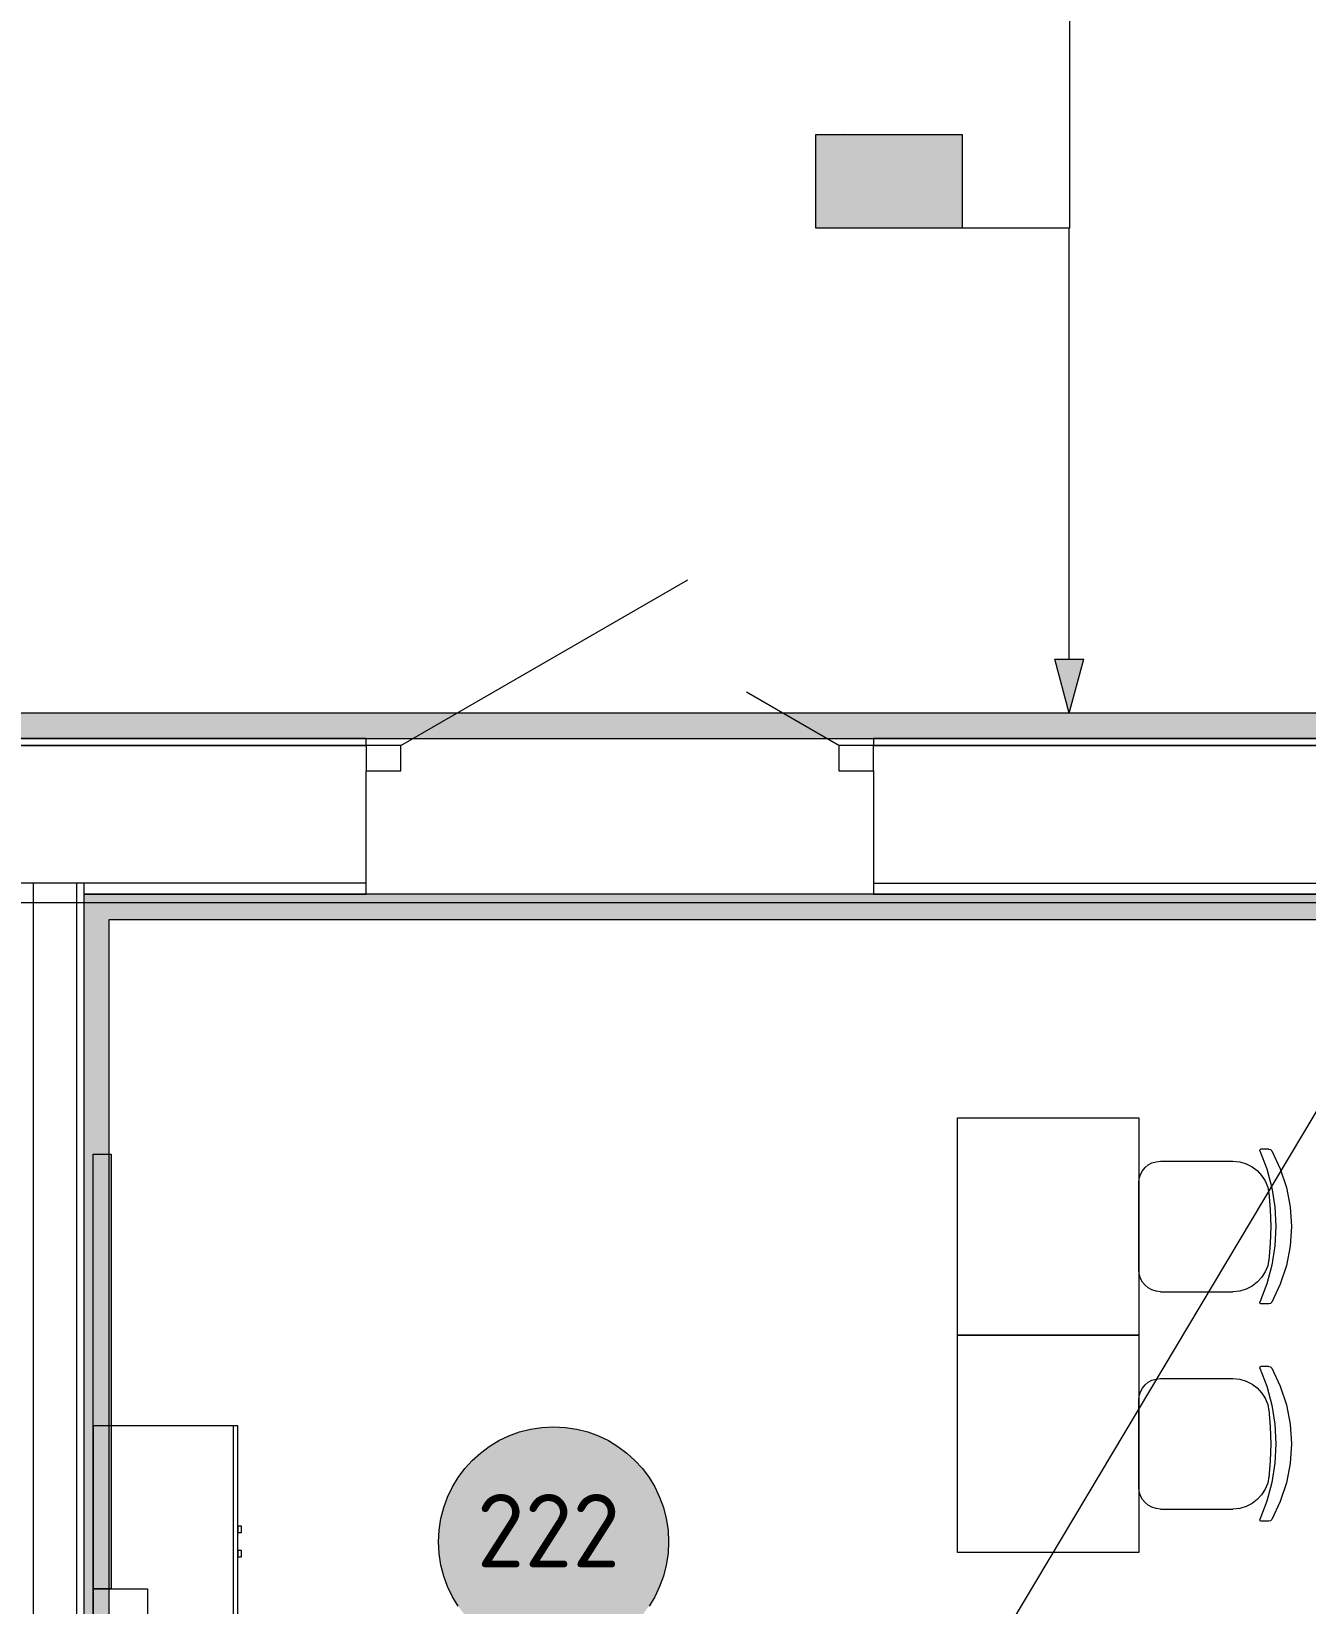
# Model space of a CAD drawing. Header units: millimetres. Extents: x 0 to 1189, y 0 to 841.
# Drawn here: x 633.4 to 668.58, y 351.51 to 394.91 of the extents above; entities that cross this region are included whole.
import ezdxf

# ---------------------------------------------------------------- set-up
doc = ezdxf.new("R2010")
doc.units = ezdxf.units.MM

msp = doc.modelspace()

# ---------------------------------------------------------------- hatches: boundary and pattern name
at = {"true_color": 0xffffff}
h = msp.add_hatch(color=7, dxfattribs=at)
h.dxf.hatch_style = 2
h.paths.add_polyline_path([(655.062001, 392.07237), (659.103007, 392.07237), (659.103007, 389.484366), (655.062001, 389.484366)])
h = msp.add_hatch(color=7, dxfattribs=at)
h.dxf.hatch_style = 2
h.paths.add_polyline_path([(655.062001, 392.07237), (659.103007, 392.07237), (659.103007, 389.484366), (655.062001, 389.484366)])
at = {"true_color": 0x0077b0}
h = msp.add_hatch(color=144, dxfattribs=at)
h.paths.add_polyline_path([(656.274354, 390.676603), (656.274354, 391.483583), (656.244864, 391.640266), (656.155843, 391.771317), (656.027203, 391.85772), (655.870865, 391.887072), (655.714389, 391.85772), (655.58313, 391.771317), (655.495694, 391.640266), (655.467375, 391.483583), (655.467375, 390.676603), (655.495694, 390.520265), (655.58313, 390.391625), (655.714389, 390.302604), (655.870865, 390.273114), (656.027203, 390.302604), (656.155843, 390.391625), (656.244864, 390.520265)])
h.paths.add_polyline_path([(656.474997, 390.676603), (656.463843, 390.555948), (656.430417, 390.443922), (656.37477, 390.340887), (656.296954, 390.247207), (656.205185, 390.169907), (656.103133, 390.115397), (655.991469, 390.083108), (655.870865, 390.072471), (655.749132, 390.083108), (655.637425, 390.115397), (655.535226, 390.169907), (655.442019, 390.247207), (655.364289, 390.340887), (655.308832, 390.443922), (655.275595, 390.555948), (655.264528, 390.676603), (655.264528, 391.483583), (655.275595, 391.605315), (655.308832, 391.717022), (655.364289, 391.819221), (655.442019, 391.912428), (655.535226, 391.990244), (655.637425, 392.045891), (655.749132, 392.079317), (655.870865, 392.090471), (655.991521, 392.07936), (656.103547, 392.046236), (656.206581, 391.991407), (656.300262, 391.915184), (656.376166, 391.821546), (656.430831, 391.7184), (656.463895, 391.605746), (656.474997, 391.483583)])
h = msp.add_hatch(color=144, dxfattribs=at)
h.paths.add_polyline_path([(656.274354, 390.676603), (656.274354, 391.483583), (656.244864, 391.640266), (656.155843, 391.771317), (656.027203, 391.85772), (655.870865, 391.887072), (655.714389, 391.85772), (655.58313, 391.771317), (655.495694, 391.640266), (655.467375, 391.483583), (655.467375, 390.676603), (655.495694, 390.520265), (655.58313, 390.391625), (655.714389, 390.302604), (655.870865, 390.273114), (656.027203, 390.302604), (656.155843, 390.391625), (656.244864, 390.520265)])
h.paths.add_polyline_path([(656.474997, 390.676603), (656.463843, 390.555948), (656.430417, 390.443922), (656.37477, 390.340887), (656.296954, 390.247207), (656.205185, 390.169907), (656.103133, 390.115397), (655.991469, 390.083108), (655.870865, 390.072471), (655.749132, 390.083108), (655.637425, 390.115397), (655.535226, 390.169907), (655.442019, 390.247207), (655.364289, 390.340887), (655.308832, 390.443922), (655.275595, 390.555948), (655.264528, 390.676603), (655.264528, 391.483583), (655.275595, 391.605315), (655.308832, 391.717022), (655.364289, 391.819221), (655.442019, 391.912428), (655.535226, 391.990244), (655.637425, 392.045891), (655.749132, 392.079317), (655.870865, 392.090471), (655.991521, 392.07936), (656.103547, 392.046236), (656.206581, 391.991407), (656.300262, 391.915184), (656.376166, 391.821546), (656.430831, 391.7184), (656.463895, 391.605746), (656.474997, 391.483583)])
h = msp.add_hatch(color=144, dxfattribs=at)
h.dxf.hatch_style = 2
h.paths.add_polyline_path([(658.697474, 391.745961), (658.465964, 391.514451), (658.395408, 391.483583), (658.319272, 391.50887), (658.293985, 391.585006), (658.322097, 391.655562), (658.717318, 392.050783), (658.758108, 392.080135), (658.798898, 392.090471), (658.875034, 392.064908), (658.900321, 391.988496), (658.900321, 390.171139), (658.875034, 390.09638), (658.798898, 390.072471), (658.722761, 390.09638), (658.697474, 390.171139)])
h = msp.add_hatch(color=144, dxfattribs=at)
h.dxf.hatch_style = 2
h.paths.add_polyline_path([(658.697474, 391.745961), (658.465964, 391.514451), (658.395408, 391.483583), (658.319272, 391.50887), (658.293985, 391.585006), (658.322097, 391.655562), (658.717318, 392.050783), (658.758108, 392.080135), (658.798898, 392.090471), (658.875034, 392.064908), (658.900321, 391.988496), (658.900321, 390.171139), (658.875034, 390.09638), (658.798898, 390.072471), (658.722761, 390.09638), (658.697474, 390.171139)])
h = msp.add_hatch(color=144, dxfattribs=at)
h.dxf.hatch_style = 2
h.paths.add_polyline_path([(657.787895, 390.574629), (656.980915, 390.574629), (656.904779, 390.600191), (656.879492, 390.676603), (656.904779, 390.75274), (656.980915, 390.778027), (657.787895, 390.778027), (657.864031, 390.75274), (657.889318, 390.676603), (657.864031, 390.600191)])
h = msp.add_hatch(color=144, dxfattribs=at)
h.dxf.hatch_style = 2
h.paths.add_polyline_path([(657.787895, 390.574629), (656.980915, 390.574629), (656.904779, 390.600191), (656.879492, 390.676603), (656.904779, 390.75274), (656.980915, 390.778027), (657.787895, 390.778027), (657.864031, 390.75274), (657.889318, 390.676603), (657.864031, 390.600191)])
h = msp.add_hatch(color=144, dxfattribs=at)
h.dxf.hatch_style = 2
h.paths.add_polyline_path([(662.057011, 376.092345), (661.657011, 377.585348), (662.457012, 377.585348)])
at = {"true_color": 0xf1d696}
h = msp.add_hatch(color=41, dxfattribs=at)
h.dxf.hatch_style = 2
h.paths.add_polyline_path([(704.159076, 376.091345), (704.159076, 375.391344), (547.452836, 375.398344), (547.455836, 376.098345)])
h = msp.add_hatch(color=41, dxfattribs=at)
h.dxf.hatch_style = 2
h.paths.add_polyline_path([(635.552971, 370.398337), (634.85297, 370.398337), (634.85297, 371.098338)])
h = msp.add_hatch(color=41, dxfattribs=at)
h.dxf.hatch_style = 2
h.paths.add_polyline_path([(635.552971, 371.098338), (635.552971, 370.398337), (634.85297, 371.098338)])
h = msp.add_hatch(color=41, dxfattribs=at)
h.dxf.hatch_style = 2
h.paths.add_polyline_path([(635.552971, 370.398337), (635.552971, 371.098338), (712.834089, 371.098338), (712.834089, 370.398337)])
h = msp.add_hatch(color=41, dxfattribs=at)
h.dxf.hatch_style = 2
h.paths.add_polyline_path([(635.552971, 312.806249), (634.85297, 312.804249), (634.85297, 370.398337), (635.552971, 370.398337)])
at = {"true_color": 0x999999}
h = msp.add_hatch(color=253, dxfattribs=at)
h.dxf.hatch_style = 2
h.paths.add_polyline_path([(635.10297, 363.924327), (635.602971, 363.924327), (635.602971, 351.924308), (635.10297, 351.924308)])
at = {"true_color": 0xffffff}
h = msp.add_hatch(color=7, dxfattribs=at)
edge = h.paths.add_edge_path()
edge.add_arc((647.81949, 353.21881), 3.176505, 0, 360)

# ---------------------------------------------------------------- linework, layer by layer
at = {"color": 144, "lineweight": 0, "true_color": 0x0077b0}
for points in [[(662.066011, 412.713401), (662.066011, 389.484366)], [(655.062001, 392.07237), (659.103007, 392.07237)], [(655.062001, 389.484366), (655.062001, 392.07237)], [(655.062001, 392.07237), (659.103007, 392.07237)], [(655.062001, 389.484366), (655.062001, 392.07237)], [(659.103007, 392.07237), (659.103007, 389.484366)], [(659.103007, 392.07237), (659.103007, 389.484366)], [(659.103007, 389.484366), (655.062001, 389.484366)], [(659.103007, 389.484366), (655.062001, 389.484366)], [(662.057011, 389.484366), (659.103007, 389.484366)], [(662.066011, 389.484366), (659.103007, 389.484366)], [(662.057011, 377.585348), (662.057011, 389.484366)], [(661.657011, 377.585348), (662.457012, 377.585348)], [(662.057011, 376.092345), (661.657011, 377.585348)], [(662.057011, 376.092345), (662.457012, 377.585348)], [(671.277026, 369.116335), (656.956004, 345.132298)]]:
    msp.add_lwpolyline(points, dxfattribs=at)
at = {"color": 7, "lineweight": 0}
for points in [[(643.598983, 375.198344), (651.522995, 379.773351)], [(655.699002, 375.198344), (653.143998, 376.673346)], [(704.159076, 376.091345), (547.455836, 376.098345)], [(546.752835, 375.398344), (704.859077, 375.391344)], [(642.648982, 375.398344), (571.316873, 375.398344)], [(642.648982, 375.198344), (571.316873, 375.198344)], [(571.316873, 375.198344), (641.44898, 375.198344)], [(641.44898, 375.198344), (642.648982, 375.198344)], [(642.648982, 375.198344), (642.648982, 375.398344)], [(642.648982, 375.198344), (642.648982, 374.498343)], [(643.598983, 375.198344), (642.648982, 375.198344)], [(643.598983, 374.498343), (643.598983, 375.198344)], [(655.699002, 375.198344), (655.699002, 374.498343)], [(656.649003, 375.198344), (655.699002, 375.198344)], [(718.059097, 375.398344), (656.649003, 375.398344)], [(656.649003, 375.398344), (656.649003, 375.198344)], [(719.076099, 375.198344), (656.649003, 375.198344)], [(656.649003, 375.198344), (656.849004, 375.198344)], [(656.649003, 374.498343), (656.649003, 375.198344)], [(656.849004, 375.198344), (718.059097, 375.198344)], [(642.648982, 371.398338), (642.648982, 374.498343)], [(642.648982, 374.498343), (643.598983, 374.498343)], [(655.699002, 374.498343), (656.649003, 374.498343)], [(656.649003, 374.498343), (656.649003, 371.398338)], [(642.648982, 371.398338), (571.316873, 371.398338)], [(633.452968, 371.398338), (633.452968, 311.904247)], [(634.65297, 311.904247), (634.65297, 371.398338)], [(634.85297, 371.398338), (634.85297, 371.098338)], [(634.85297, 371.098338), (634.85297, 311.904247)], [(634.85297, 371.098338), (642.648982, 371.098338)], [(634.85297, 371.098338), (634.85297, 370.398337)], [(712.834089, 371.098338), (634.85297, 371.098338)], [(642.648982, 371.098338), (642.648982, 371.398338)], [(656.649003, 371.398338), (719.118099, 371.398338)], [(656.649003, 371.398338), (656.649003, 371.098338)], [(656.649003, 371.098338), (718.930098, 371.098338)], [(202.529309, 370.871337), (863.72632, 370.871337)], [(634.85297, 370.398337), (634.85297, 312.804249)], [(635.552971, 370.398337), (712.834089, 370.398337)], [(635.552971, 312.806249), (635.552971, 370.398337)], [(644.642985, 353.21831), (644.659383, 353.543205), (644.707514, 353.8587), (644.785783, 354.1632), (644.892595, 354.455109), (645.026353, 354.732833), (645.185464, 354.994776), (645.368332, 355.239343), (645.573361, 355.464939), (645.798957, 355.669968), (646.043524, 355.852836), (646.305467, 356.011947), (646.583191, 356.145705), (646.8751, 356.252517), (647.1796, 356.330786), (647.495095, 356.378917), (647.81999, 356.395315), (648.144708, 356.378917), (648.460049, 356.330786), (648.764415, 356.252517), (649.05621, 356.145705), (649.333837, 356.011947), (649.595699, 355.852836), (649.8402, 355.669968), (650.065743, 355.464939), (650.270731, 355.239343), (650.453568, 354.994776), (650.612657, 354.732833), (650.7464, 354.455109), (650.853203, 354.1632), (650.931467, 353.8587), (650.979597, 353.543205), (650.995995, 353.21831)], [(645.185464, 351.442601), (645.026353, 351.704463), (644.892595, 351.98209), (644.785783, 352.273885), (644.707514, 352.578251), (644.659383, 352.893592), (644.642985, 353.21831)], [(650.995995, 353.21831), (650.979597, 352.893592), (650.931467, 352.578251), (650.853203, 352.273885), (650.7464, 351.98209), (650.612657, 351.704463), (650.453568, 351.442601)]]:
    msp.add_lwpolyline(points, dxfattribs=at)
at = {"color": 253, "lineweight": 0, "true_color": 0x999999}
for points in [[(658.973007, 358.924319), (658.973007, 364.924328)], [(658.973007, 364.924328), (663.973014, 364.924328)], [(663.973014, 364.924328), (663.973014, 358.924319)], [(635.10297, 363.924327), (635.602971, 363.924327)], [(635.10297, 351.924308), (635.10297, 363.924327)], [(635.602971, 363.924327), (635.602971, 351.924308)], [(663.973014, 363.124325), (663.985178, 363.245427), (664.020077, 363.358138), (664.075319, 363.460068), (664.148515, 363.548826), (664.237273, 363.622022), (664.339202, 363.677264), (664.451914, 363.712162), (664.573015, 363.724326)], [(663.973014, 363.124325), (663.985178, 363.245427), (664.020077, 363.358138), (664.075319, 363.460068), (664.148515, 363.548826), (664.237273, 363.622022), (664.339202, 363.677264), (664.451914, 363.712162), (664.573015, 363.724326)], [(664.573015, 363.724326), (666.576018, 363.724326)], [(664.573015, 363.724326), (666.576018, 363.724326)], [(666.576018, 363.724326), (666.763927, 363.706613), (666.940597, 363.655561), (667.102572, 363.574297), (667.246394, 363.465951), (667.368607, 363.333652), (667.465754, 363.180529), (667.534377, 363.00971), (667.57102, 362.824325)], [(666.576018, 363.724326), (666.763927, 363.706613), (666.940597, 363.655561), (667.102572, 363.574297), (667.246394, 363.465951), (667.368607, 363.333652), (667.465754, 363.180529), (667.534377, 363.00971), (667.57102, 362.824325)], [(667.31902, 364.016327), (667.31602, 364.029327), (667.324645, 364.050702), (667.34602, 364.059327)], [(667.31902, 364.016327), (667.31602, 364.029327), (667.324645, 364.050702), (667.34602, 364.059327)], [(667.31902, 364.016327), (667.509535, 363.512685), (667.646895, 362.9932), (667.730067, 362.462278), (667.75802, 361.924324), (667.730067, 361.38651), (667.646895, 360.855822), (667.509535, 360.336384), (667.31902, 359.83232)], [(667.31902, 364.016327), (667.509535, 363.512685), (667.646895, 362.9932), (667.730067, 362.462278), (667.75802, 361.924324), (667.730067, 361.38651), (667.646895, 360.855822), (667.509535, 360.336384), (667.31902, 359.83232)], [(667.56302, 364.059327), (667.34602, 364.059327)], [(667.56302, 364.059327), (667.34602, 364.059327)], [(667.56302, 364.059327), (667.61102, 364.046702), (667.64702, 364.012327)], [(667.56302, 364.059327), (667.61102, 364.046702), (667.64702, 364.012327)], [(667.64702, 364.012327), (667.881317, 363.519295), (668.050646, 363.002825), (668.153411, 362.469106), (668.188021, 361.924324), (668.153411, 361.379963), (668.050646, 360.846197), (667.881317, 360.329493), (667.64702, 359.83632)], [(667.64702, 364.012327), (667.881317, 363.519295), (668.050646, 363.002825), (668.153411, 362.469106), (668.188021, 361.924324), (668.153411, 361.379963), (668.050646, 360.846197), (667.881317, 360.329493), (667.64702, 359.83632)], [(663.973014, 360.723322), (663.973014, 363.124325)], [(663.973014, 360.723322), (663.973014, 363.124325)], [(667.56602, 362.865325), (667.607395, 362.395949), (667.62102, 361.924324), (667.607395, 361.453073), (667.56602, 360.983322)], [(667.56602, 362.865325), (667.607395, 362.395949), (667.62102, 361.924324), (667.607395, 361.453073), (667.56602, 360.983322)], [(664.573015, 360.124321), (664.451914, 360.136526), (664.339202, 360.171524), (664.237273, 360.226889), (664.148515, 360.300196), (664.075319, 360.389019), (664.020077, 360.490931), (663.985178, 360.603507), (663.973014, 360.724322)], [(664.573015, 360.124321), (664.451914, 360.136526), (664.339202, 360.171524), (664.237273, 360.226889), (664.148515, 360.300196), (664.075319, 360.389019), (664.020077, 360.490931), (663.985178, 360.603507), (663.973014, 360.724322)], [(667.57102, 361.024322), (667.534377, 360.838937), (667.465754, 360.668119), (667.368607, 360.514995), (667.246394, 360.382696), (667.102572, 360.27435), (666.940597, 360.193087), (666.763927, 360.142034), (666.576018, 360.124321)], [(667.57102, 361.024322), (667.534377, 360.838937), (667.465754, 360.668119), (667.368607, 360.514995), (667.246394, 360.382696), (667.102572, 360.27435), (666.940597, 360.193087), (666.763927, 360.142034), (666.576018, 360.124321)], [(664.573015, 360.124321), (666.576018, 360.124321)], [(664.573015, 360.124321), (666.576018, 360.124321)], [(667.34602, 359.78932), (667.324645, 359.79832), (667.31602, 359.81932), (667.31902, 359.83232)], [(667.34602, 359.78932), (667.324645, 359.79832), (667.31602, 359.81932), (667.31902, 359.83232)], [(667.56302, 359.78932), (667.34602, 359.78932)], [(667.56302, 359.78932), (667.34602, 359.78932)], [(667.64702, 359.83632), (667.61102, 359.801945), (667.56302, 359.78932)], [(667.64702, 359.83632), (667.61102, 359.801945), (667.56302, 359.78932)], [(658.973007, 352.92431), (658.973007, 358.924319)], [(658.973007, 358.924319), (663.973014, 358.924319)], [(663.973014, 358.924319), (658.973007, 358.924319)], [(663.973014, 358.924319), (663.973014, 352.92431)], [(667.31902, 358.016318), (667.31602, 358.029318), (667.324645, 358.050693), (667.34602, 358.059318)], [(667.31902, 358.016318), (667.31602, 358.029318), (667.324645, 358.050693), (667.34602, 358.059318)], [(667.56302, 358.059318), (667.34602, 358.059318)], [(667.56302, 358.059318), (667.34602, 358.059318)], [(667.56302, 358.059318), (667.61102, 358.046693), (667.64702, 358.012318)], [(667.56302, 358.059318), (667.61102, 358.046693), (667.64702, 358.012318)], [(663.973014, 357.124316), (663.985178, 357.245418), (664.020077, 357.358129), (664.075319, 357.460059), (664.148515, 357.548817), (664.237273, 357.622012), (664.339202, 357.677255), (664.451914, 357.712153), (664.573015, 357.724317)], [(663.973014, 357.124316), (663.985178, 357.245418), (664.020077, 357.358129), (664.075319, 357.460059), (664.148515, 357.548817), (664.237273, 357.622012), (664.339202, 357.677255), (664.451914, 357.712153), (664.573015, 357.724317)], [(664.573015, 357.724317), (666.576018, 357.724317)], [(664.573015, 357.724317), (666.576018, 357.724317)], [(666.576018, 357.724317), (666.763927, 357.706604), (666.940597, 357.655551), (667.102572, 357.574288), (667.246394, 357.465942), (667.368607, 357.333643), (667.465754, 357.18052), (667.534377, 357.009701), (667.57102, 356.824316)], [(666.576018, 357.724317), (666.763927, 357.706604), (666.940597, 357.655551), (667.102572, 357.574288), (667.246394, 357.465942), (667.368607, 357.333643), (667.465754, 357.18052), (667.534377, 357.009701), (667.57102, 356.824316)], [(667.31902, 358.016318), (667.509535, 357.512676), (667.646895, 356.993191), (667.730067, 356.462268), (667.75802, 355.924314), (667.730067, 355.386501), (667.646895, 354.855813), (667.509535, 354.336375), (667.31902, 353.832311)], [(667.31902, 358.016318), (667.509535, 357.512676), (667.646895, 356.993191), (667.730067, 356.462268), (667.75802, 355.924314), (667.730067, 355.386501), (667.646895, 354.855813), (667.509535, 354.336375), (667.31902, 353.832311)], [(667.64702, 358.012318), (667.881317, 357.519286), (668.050646, 357.002816), (668.153411, 356.469097), (668.188021, 355.924314), (668.153411, 355.379954), (668.050646, 354.846188), (667.881317, 354.329484), (667.64702, 353.836311)], [(667.64702, 358.012318), (667.881317, 357.519286), (668.050646, 357.002816), (668.153411, 356.469097), (668.188021, 355.924314), (668.153411, 355.379954), (668.050646, 354.846188), (667.881317, 354.329484), (667.64702, 353.836311)], [(663.973014, 354.723313), (663.973014, 357.124316)], [(663.973014, 354.723313), (663.973014, 357.124316)], [(667.56602, 356.865316), (667.607395, 356.39594), (667.62102, 355.924314), (667.607395, 355.453064), (667.56602, 354.983313)], [(667.56602, 356.865316), (667.607395, 356.39594), (667.62102, 355.924314), (667.607395, 355.453064), (667.56602, 354.983313)], [(639.102976, 356.424315), (635.10297, 356.424315)], [(635.10297, 356.424315), (635.10297, 341.924293)], [(638.981976, 341.924293), (638.981976, 356.424315)], [(639.102976, 341.924293), (639.102976, 356.424315)], [(667.57102, 355.024313), (667.534377, 354.838928), (667.465754, 354.668109), (667.368607, 354.514986), (667.246394, 354.382687), (667.102572, 354.274341), (666.940597, 354.193077), (666.763927, 354.142025), (666.576018, 354.124312)], [(667.57102, 355.024313), (667.534377, 354.838928), (667.465754, 354.668109), (667.368607, 354.514986), (667.246394, 354.382687), (667.102572, 354.274341), (666.940597, 354.193077), (666.763927, 354.142025), (666.576018, 354.124312)], [(664.573015, 354.124312), (664.451914, 354.136517), (664.339202, 354.171515), (664.237273, 354.22688), (664.148515, 354.300187), (664.075319, 354.389009), (664.020077, 354.490922), (663.985178, 354.603498), (663.973014, 354.724313)], [(664.573015, 354.124312), (664.451914, 354.136517), (664.339202, 354.171515), (664.237273, 354.22688), (664.148515, 354.300187), (664.075319, 354.389009), (664.020077, 354.490922), (663.985178, 354.603498), (663.973014, 354.724313)], [(664.573015, 354.124312), (666.576018, 354.124312)], [(664.573015, 354.124312), (666.576018, 354.124312)], [(667.34602, 353.789311), (667.324645, 353.798311), (667.31602, 353.819311), (667.31902, 353.832311)], [(667.34602, 353.789311), (667.324645, 353.798311), (667.31602, 353.819311), (667.31902, 353.832311)], [(667.56302, 353.789311), (667.34602, 353.789311)], [(667.56302, 353.789311), (667.34602, 353.789311)], [(667.64702, 353.836311), (667.61102, 353.801936), (667.56302, 353.789311)], [(667.64702, 353.836311), (667.61102, 353.801936), (667.56302, 353.789311)], [(639.102976, 353.653311), (639.102976, 353.479311)], [(639.204977, 353.653311), (639.102976, 353.653311)], [(639.102976, 353.479311), (639.204977, 353.479311)], [(639.204977, 353.479311), (639.204977, 353.653311)], [(639.102976, 352.97631), (639.102976, 352.80231)], [(639.204977, 352.97631), (639.102976, 352.97631)], [(639.204977, 352.80231), (639.204977, 352.97631)], [(663.973014, 352.92431), (658.973007, 352.92431)], [(639.102976, 352.80231), (639.204977, 352.80231)], [(635.10297, 331.924278), (635.10297, 351.924308)], [(635.10297, 351.924308), (636.602973, 351.924308)], [(635.602971, 351.924308), (635.10297, 351.924308)], [(636.602973, 351.924308), (636.602973, 331.924278)]]:
    msp.add_lwpolyline(points, dxfattribs=at)

# ---------------------------------------------------------------- texts
at = {"color": 7, "insert": (645.697642, 354.538996), "char_height": 2.026853, "attachment_point": 1}
msp.add_mtext('{\\fGOSTCommon|b0|i0|c0;222}', dxfattribs=at)

doc.saveas('drawing.dxf')
